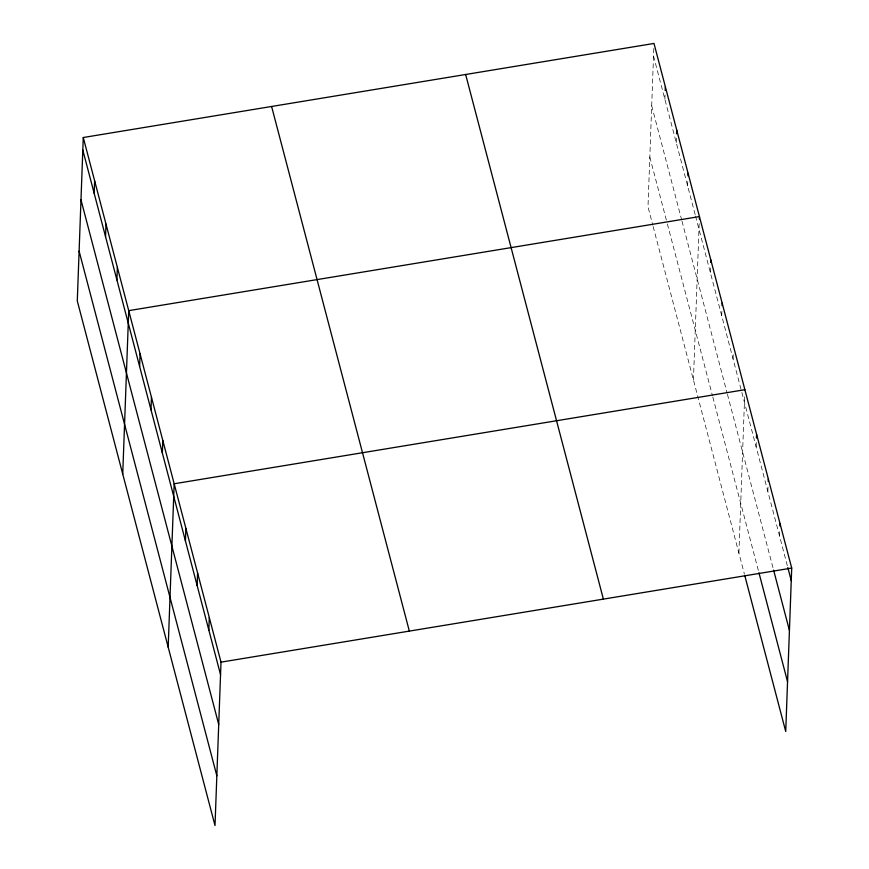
<?xml version="1.0" encoding="UTF-8"?>
<svg xmlns="http://www.w3.org/2000/svg" width="869" height="869" viewBox="0 0 869 869"><rect width="100%" height="100%" fill="white"/><g stroke="black" fill="none" stroke-linecap="round" stroke-linejoin="round"><path stroke-width="0.65" stroke-dasharray="4.34 3.26" d="M653.803 48.468L647.992 206.855L652.815 225.212M664.883 99.294L665.067 94.265M676.245 142.57L676.527 135.043M687.607 185.857L687.792 180.828M693.44 379.981L699.252 221.606M710.342 272.421L710.527 267.391M721.704 315.697L721.933 309.418M733.067 358.984L733.251 353.955M738.9 553.108L744.657 395.982M756.139 446.862L756.323 441.832M767.838 491.452L768.022 486.423M779.547 536.043L779.83 528.504M653.521 56.007L695.189 214.708M695.526 216.023L787.814 567.522M651.696 105.79L681.654 219.89M682.002 221.204L727.103 393.027M727.451 394.33L773.247 568.771M649.816 157.072L667.034 222.649M667.381 223.963L712.482 395.786M712.83 397.09L758.626 571.53M653.151 226.527L744.407 574.094"/><path stroke-width="1.3" d="M83.272 137.519L77.287 300.924L215.012 825.55L221.008 662.145L83.272 137.519L653.988 43.45L791.713 568.076L785.728 731.481L744.744 575.408M94.178 193.363L94.634 180.795M105.54 236.64L105.996 224.083M116.902 279.927L117.369 267.359M122.735 474.05L128.731 310.646L699.436 216.577L699.339 219.086M139.627 366.49L140.094 353.922M150.989 409.766L151.456 397.209M162.351 453.053L162.818 440.496M168.184 647.177L174.18 483.772L744.885 389.703M185.423 540.931L185.89 528.363M197.133 585.521L197.589 572.964M208.842 630.112L209.299 617.555M665.209 90.495L665.35 86.737M676.571 133.783L676.712 130.013M687.976 175.81L688.074 173.3M710.701 262.373L710.799 259.864M722.074 305.649L722.161 303.14M756.454 438.063L756.595 434.294M768.207 481.404L768.305 478.895M779.917 525.995L780.014 523.486M221.008 662.145L791.713 568.076M787.814 567.522L791.257 580.633M773.595 570.086L789.432 630.416M758.974 572.845L787.553 681.709M465.654 74.495L603.379 599.121M271.606 106.474L409.342 631.1M82.816 150.076L220.552 674.702M80.991 199.859L218.727 724.485M79.112 251.141L216.837 775.767"/></g></svg>
